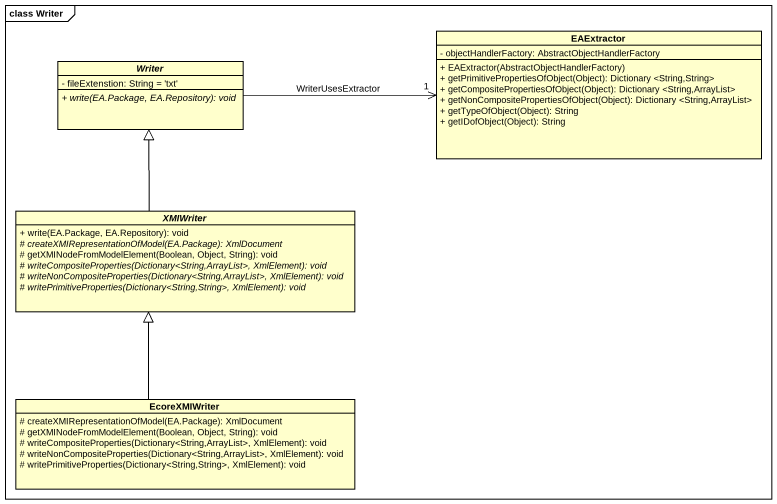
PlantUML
@startuml
mainframe class Writer
hide circle
hide empty members
skinparam classAttributeIconSize 0
class EAExtractor {
  - objectHandlerFactory: AbstractObjectHandlerFactory
  + EAExtractor(AbstractObjectHandlerFactory)
  + getPrimitivePropertiesOfObject(Object): Dictionary <String,String>
  + getCompositePropertiesOfObject(Object): Dictionary <String,ArrayList>
  + getNonCompositePropertiesOfObject(Object): Dictionary <String,ArrayList>
  + getTypeOfObject(Object): String
  + getIDofObject(Object): String
}
abstract class Writer {
  - fileExtenstion: String = 'txt'
  {abstract} + write(EA.Package, EA.Repository): void
}
abstract class XMIWriter {
  + write(EA.Package, EA.Repository): void
  {abstract} # createXMIRepresentationOfModel(EA.Package): XmlDocument
  # getXMINodeFromModelElement(Boolean, Object, String): void
  {abstract} # writeCompositeProperties(Dictionary<String,ArrayList>, XmlElement): void
  {abstract} # writeNonCompositeProperties(Dictionary<String,ArrayList>, XmlElement): void
  {abstract} # writePrimitiveProperties(Dictionary<String,String>, XmlElement): void
}
class EcoreXMIWriter {
  # createXMIRepresentationOfModel(EA.Package): XmlDocument
  # getXMINodeFromModelElement(Boolean, Object, String): void
  # writeCompositeProperties(Dictionary<String,ArrayList>, XmlElement): void
  # writeNonCompositeProperties(Dictionary<String,ArrayList>, XmlElement): void
  # writePrimitiveProperties(Dictionary<String,String>, XmlElement): void
}
Writer -right-> "1" EAExtractor : WriterUsesExtractor
XMIWriter -up-|> Writer
EcoreXMIWriter -up-|> XMIWriter
@enduml
